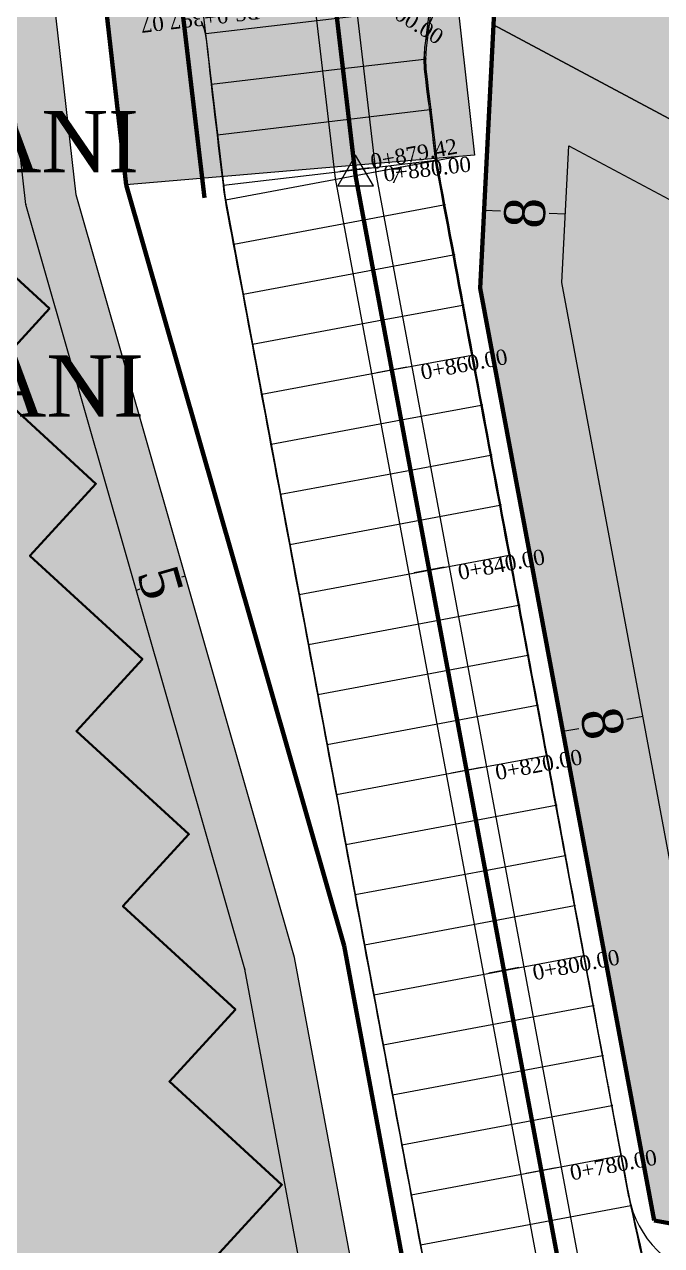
# Model space of a CAD drawing. Header units: metres. Extents: x 478603 to 489313, y 4282657 to 4289463.
# Drawn here: x 480412.3 to 480474.9, y 4287477.4 to 4287597.3 of the extents above; entities that cross this region are included whole.
import ezdxf

# ---------------------------------------------------------------- set-up
doc = ezdxf.new("R2010")
doc.units = ezdxf.units.M
for name, color, linetype, lineweight in [('@PARSEL', 18, 'Continuous', 0), ('ADAKENARI', 18, 'Continuous', 0), ('DEGER', 18, 'Continuous', 20), ('EKSENLER', 3, 'Continuous', 0), ('K_EKS', 5, 'Continuous', 0), ('K_HDA', 30, 'Continuous', 0), ('K_KDA', 150, 'Continuous', 20), ('K_KDO', 150, 'Continuous', 20), ('K_KYA', 1, 'Continuous', 20), ('K_YKA', 33, 'Continuous', 0), ('K_YKO', 33, 'Continuous', 0), ('KALDIRIM', 11, 'Continuous', 0), ('PARSEL_ALAN', 254, 'Continuous', 0), ('PARSEL_ALN', 207, 'Continuous', 0), ('PARSEL_SERA_ALAN', 9, 'Continuous', 40), ('PL_ALİNMAN', 1, 'Continuous', 0), ('PL_ENKESIT', 1, 'Continuous', 0), ('PL_KM', 4, 'Continuous', 0), ('PL_KMYAZI', 30, 'Continuous', 0), ('PL_SEMBOL', 7, 'Continuous', 0), ('PL_SOME', 7, 'Continuous', 0), ('PL_TOTFKM', 7, 'Continuous', 0), ('REVIZE_ONERI_KAM_SNR', 9, 'Continuous', 0), ('ROL_CEPHE', 1, 'Continuous', 0), ('SANAYI_SIYAH', 18, 'Continuous', 0), ('SEV_KYA_HDA', 3, 'Continuous', 0), ('SEV_YKA_KDA', 3, 'Continuous', 0), ('SEV_YKO_KDO', 3, 'Continuous', 0), ('SNR_YAPIYAK', 18, 'Continuous', 0)]:
    doc.layers.add(name, color=color, linetype=linetype, lineweight=lineweight)
doc.styles.get("Standard").update_dxf_attribs({"font": 'times.ttf'})

# ---------------------------------------------------------------- blocks, each defined once
blk = doc.blocks.new('3')
at = {"layer": 'PL_SEMBOL'}
for p, q in [((0, 2), (-1.75, -1)), ((1.75, -1), (0, 2)), ((0.125, 0.125), (-0.125, -0.125)), ((-0.125, 0.125), (0.125, -0.125)), ((-1.75, -1), (1.75, -1))]:
    blk.add_line(p, q, dxfattribs=at)

msp = doc.modelspace()

# ---------------------------------------------------------------- hatches: boundary and pattern name
at = {"layer": 'PARSEL_ALAN'}
msp.add_hatch(color=256, dxfattribs=at).paths.add_polyline_path([(480302.06, 4287548.74), (480469.28, 4287395.43), (480458.18, 4287417.68), (480451.65, 4287437.11), (480438.86, 4287505.66), (480417.39, 4287580.58), (480412.67, 4287622.24), (480406.94, 4287647.05), (480402.32, 4287667.05), (480373.88, 4287669.33)])
at = {"layer": 'PARSEL_ALN'}
for points in [[(480495.44, 4287665.69), (480458.81, 4287604.99), (480458.42, 4287597.25), (480534.7, 4287556.56), (480574.97, 4287623.28)], [(480458.42, 4287597.25), (480534.7, 4287556.56), (480486.99, 4287477.51), (480474.2, 4287479.83), (480457.1, 4287571.41)]]:
    msp.add_hatch(color=256, dxfattribs=at).paths.add_polyline_path(points)
at = {"layer": 'PARSEL_SERA_ALAN'}
msp.add_hatch(color=256, dxfattribs=at).paths.add_polyline_path([(480321.45, 4287563.79), (480327.94, 4287570.87), (480324.25, 4287574.25), (480337.23, 4287588.4), (480333.54, 4287591.78), (480353.01, 4287613.01), (480349.32, 4287616.39), (480362.3, 4287630.54), (480358.61, 4287633.92), (480378.07, 4287655.15), (480384.56, 4287662.22), (480385.53, 4287661.34), (480399.3, 4287648.71), (480392.82, 4287641.63), (480403.87, 4287631.49), (480397.39, 4287624.42), (480404.76, 4287617.66), (480408.44, 4287614.28), (480401.95, 4287607.2), (480409.32, 4287600.45), (480402.84, 4287593.37), (480410.21, 4287586.61), (480403.72, 4287579.54), (480414.78, 4287569.4), (480408.29, 4287562.32), (480419.35, 4287552.19), (480412.86, 4287545.11), (480423.91, 4287534.97), (480417.43, 4287527.9), (480428.48, 4287517.76), (480422, 4287510.68), (480433.05, 4287500.55), (480426.56, 4287493.47), (480437.62, 4287483.33), (480431.13, 4287476.26), (480438.5, 4287469.5), (480432.02, 4287462.42), (480443.07, 4287452.29), (480436.58, 4287445.21), (480443.96, 4287438.45), (480437.47, 4287431.38), (480308.48, 4287549.64)])
at = {"layer": 'REVIZE_ONERI_KAM_SNR'}
msp.add_hatch(color=256, dxfattribs=at).paths.add_polyline_path([(480391.37, 4287736.67), (479958.38, 4287021.55), (479846.66, 4286823.22), (479817.89, 4286807.32), (479678.54, 4286593.14), (479667.02, 4286563.36), (479171.87, 4285664.49), (479060.05, 4285423.5), (478955.18, 4285211.94), (478971.57, 4285181.44), (478973.58, 4285138.06), (478896.83, 4284994.41), (478884.26, 4284953.22), (478871.38, 4284822.15), (478829.64, 4284818.29), (478829.64, 4284859.4), (478806.79, 4284865.48), (478716.87, 4284674.35), (478705.55, 4284645.23), (478602.86, 4284697.15), (478665.09, 4284834.56), (478661.84, 4284859.59), (478721.27, 4284982.03), (478734.09, 4284989.86), (478857.78, 4285241.35), (478838.86, 4285277.85), (478831.67, 4285382.6), (478866.61, 4285387.39), (478882.65, 4285289.09), (479341.44, 4286225.89), (479492.42, 4286515.34), (479668.69, 4286852.71), (479834.72, 4287134.36), (480316.15, 4287820.51), (480353.75, 4287856.55), (480321.39, 4287969.42), (480358.64, 4287985.06), (480384.47, 4287906.35), (480463.86, 4288018.44), (480598.66, 4288207.44), (480775.09, 4288481.28), (480856.22, 4288581.77), (481195.87, 4289025.92), (481277.92, 4288967.09), (481191.32, 4288856.62), (480684.78, 4288177.97), (480420.91, 4287781.11), (480447.15, 4287667.53), (480456.56, 4287584.46), (480422.31, 4287581.55), (480417.61, 4287623.09), (480404.49, 4287679.88)])

# ---------------------------------------------------------------- linework, layer by layer
at = {"layer": '@PARSEL', "color": 18}
msp.add_line((480458.42, 4287597.25), (480534.7, 4287556.56), dxfattribs=at)
at = {"layer": 'ADAKENARI', "lineweight": 158}
for p, q in [((480444.86, 4287582.46), (480430.83, 4287701.36)), ((480416.06, 4287698.5), (480430.02, 4287580.27)), ((480472.7, 4287433.36), (480444.86, 4287582.46))]:
    msp.add_line(p, q, dxfattribs=at)
at = {"layer": 'ADAKENARI', "lineweight": 100}
for p, q in [((480430.83, 4287701.36), (480444.86, 4287582.46)), ((480458.42, 4287597.25), (480458.81, 4287604.99)), ((480457.1, 4287571.41), (480458.42, 4287597.25)), ((480444.86, 4287582.46), (480472.7, 4287433.36)), ((480474.2, 4287479.83), (480457.1, 4287571.41)), ((480486.99, 4287477.51), (480474.2, 4287479.83))]:
    msp.add_line(p, q, dxfattribs=at)
at = {"layer": 'ADAKENARI', "lineweight": 200}
for p, q in [((480417.61, 4287623.09), (480422.31, 4287581.55)), ((480422.31, 4287581.55), (480443.73, 4287506.81)), ((480443.73, 4287506.81), (480456.5, 4287438.38))]:
    msp.add_line(p, q, dxfattribs=at)
at = {"layer": 'EKSENLER'}
for p, q in [((480444.86, 4287582.46, 955.68), (480442.73, 4287600.51, 955.28)), ((480472.7, 4287433.36, 963.3), (480444.86, 4287582.46, 955.68))]:
    msp.add_line(p, q, dxfattribs=at)
msp.add_polyline3d([(480458.42, 4287597.25, 0), (480534.7, 4287556.56, 0), (480486.99, 4287477.51, 0), (480474.2, 4287479.83, 0), (480457.1, 4287571.41, 0), (480458.42, 4287597.25, 0)], close=True, dxfattribs=at)
at = {"layer": 'K_EKS'}
for p in [(480443.62, 4287592.96, 962.06), (480444.21, 4287588, 962.06), (480444.8, 4287583.03, 962.07), (480444.86, 4287582.46, 962.07), (480445.68, 4287578.11, 962.08), (480446.59, 4287573.19, 962.09), (480447.51, 4287568.28, 962.09), (480448.43, 4287563.36, 962.1), (480449.35, 4287558.45, 962.11), (480450.26, 4287553.53, 962.12), (480451.18, 4287548.62, 962.12), (480452.1, 4287543.7, 962.13), (480453.02, 4287538.79, 962.14), (480453.93, 4287533.87, 962.15), (480454.85, 4287528.96, 962.15), (480455.77, 4287524.04, 962.16), (480456.69, 4287519.13, 962.17), (480457.6, 4287514.21, 962.18), (480458.52, 4287509.3, 962.18), (480459.44, 4287504.38, 962.19), (480460.36, 4287499.47, 962.2), (480461.28, 4287494.55, 962.2), (480462.19, 4287489.64, 962.21), (480463.11, 4287484.72, 962.22), (480464.03, 4287479.81, 962.23)]:
    msp.add_point(p, dxfattribs=at)
at = {"layer": 'K_HDA'}
msp.add_polyline3d([(480473.01, 4287476.4, 962.02), (480472.79, 4287477.38, 962.02), (480472.57, 4287478.35, 962.02), (480472.36, 4287479.33, 962.02), (480472.14, 4287480.31, 962.02), (480471.93, 4287481.28, 962.02), (480471.73, 4287482.26, 962.01), (480471.54, 4287483.25, 962.01), (480471.36, 4287484.23, 962.01), (480471.17, 4287485.21, 962.01), (480470.98, 4287486.19, 962.01), (480470.8, 4287487.18, 962.01), (480470.62, 4287488.16, 962.01), (480470.43, 4287489.14, 962.01), (480470.25, 4287490.13, 962), (480470.07, 4287491.11, 962), (480470.07, 4287491.11, 962)], dxfattribs=at)
for p in [(480470.07, 4287491.11, 962), (480470.98, 4287486.19, 962.01), (480471.93, 4287481.28, 962.02)]:
    msp.add_point(p, dxfattribs=at)
at = {"layer": 'K_KDA'}
msp.add_polyline3d([(480469.71, 4287492.95, 962.05), (480469.61, 4287493.52, 961.99), (480469.5, 4287494.1, 961.92), (480469.4, 4287494.68, 961.86), (480469.28, 4287495.31, 961.79), (480469.15, 4287496.02, 961.71), (480468.99, 4287496.91, 961.68), (480468.81, 4287497.89, 961.64), (480468.62, 4287498.91, 961.6), (480468.43, 4287499.93, 961.56), (480468.24, 4287500.94, 961.52), (480468.06, 4287501.94, 961.48), (480467.88, 4287502.92, 961.44), (480467.7, 4287503.9, 961.4), (480467.52, 4287504.88, 961.35), (480467.33, 4287505.86, 961.31), (480467.15, 4287506.84, 961.29), (480466.97, 4287507.82, 961.27), (480466.79, 4287508.81, 961.25), (480466.6, 4287509.79, 961.23), (480466.42, 4287510.77, 961.21), (480466.24, 4287511.76, 961.18), (480466.06, 4287512.74, 961.15), (480465.87, 4287513.72, 961.13), (480465.69, 4287514.71, 961.1), (480465.51, 4287515.69, 961.07), (480465.33, 4287516.67, 961.03), (480465.14, 4287517.66, 960.99), (480464.96, 4287518.64, 960.95), (480464.78, 4287519.62, 960.91), (480464.6, 4287520.61, 960.87), (480464.42, 4287521.59, 960.8), (480464.24, 4287522.57, 960.74), (480464.06, 4287523.56, 960.68), (480463.88, 4287524.54, 960.62), (480463.7, 4287525.52, 960.55), (480463.51, 4287526.51, 960.53), (480463.33, 4287527.49, 960.51), (480463.15, 4287528.47, 960.49), (480462.97, 4287529.46, 960.46), (480462.78, 4287530.44, 960.44), (480462.6, 4287531.42, 960.42), (480462.42, 4287532.41, 960.41), (480462.23, 4287533.39, 960.39), (480462.05, 4287534.37, 960.37), (480461.87, 4287535.36, 960.35), (480461.69, 4287536.34, 960.31), (480461.5, 4287537.32, 960.27), (480461.32, 4287538.31, 960.23), (480461.14, 4287539.29, 960.19), (480460.96, 4287540.27, 960.15), (480460.78, 4287541.26, 960.14), (480460.59, 4287542.24, 960.12), (480460.41, 4287543.22, 960.1), (480460.23, 4287544.2, 960.08), (480460.04, 4287545.19, 960.06), (480459.86, 4287546.17, 960.05), (480459.68, 4287547.15, 960.03), (480459.5, 4287548.14, 960.01), (480459.31, 4287549.12, 959.99), (480459.13, 4287550.1, 959.97), (480458.95, 4287551.09, 959.93), (480458.77, 4287552.07, 959.89), (480458.59, 4287553.05, 959.84), (480458.4, 4287554.04, 959.8), (480458.22, 4287555.02, 959.75), (480458.04, 4287556, 959.75), (480457.86, 4287556.99, 959.74), (480457.67, 4287557.97, 959.73), (480457.49, 4287558.95, 959.73), (480457.3, 4287559.94, 959.72), (480457.12, 4287560.92, 959.7), (480456.94, 4287561.9, 959.69), (480456.75, 4287562.88, 959.67), (480456.57, 4287563.87, 959.65), (480456.39, 4287564.85, 959.64), (480456.21, 4287565.83, 959.59), (480456.03, 4287566.82, 959.55), (480455.84, 4287567.8, 959.5), (480455.66, 4287568.78, 959.46), (480455.48, 4287569.77, 959.41), (480455.3, 4287570.75, 959.38), (480455.12, 4287571.73, 959.36), (480454.93, 4287572.72, 959.33), (480454.75, 4287573.7, 959.3), (480454.57, 4287574.68, 959.27), (480454.39, 4287575.67, 959.26), (480454.2, 4287576.65, 959.25), (480454.02, 4287577.63, 959.24), (480453.84, 4287578.62, 959.23), (480453.65, 4287579.6, 959.22), (480453.47, 4287580.58, 959.16), (480453.29, 4287581.56, 959.1), (480453.12, 4287582.5, 959.04), (480452.96, 4287583.35, 958.99), (480452.85, 4287583.95, 958.96), (480452.82, 4287584.09, 958.96), (480452.84, 4287584, 958.96), (480452.86, 4287583.86, 958.96), (480452.88, 4287583.79, 958.96), (480452.87, 4287583.98, 958.96), (480452.79, 4287584.69, 958.93), (480452.68, 4287585.68, 958.88), (480452.56, 4287586.76, 958.84), (480452.43, 4287587.87, 958.79), (480452.3, 4287588.95, 958.75), (480452.17, 4287589.98, 958.73), (480452.04, 4287590.97, 958.71), (480451.92, 4287591.94, 958.69), (480451.81, 4287592.92, 958.67), (480451.77, 4287593.92, 958.65), (480451.83, 4287594.96, 958.63), (480451.95, 4287596.01, 958.62), (480452.08, 4287597.06, 958.6), (480452.21, 4287598.08, 958.59)], dxfattribs=at)
for p in [(480451.77, 4287593.92, 958.65), (480452.3, 4287588.95, 958.75), (480452.85, 4287583.95, 958.96), (480452.87, 4287583.98, 958.96), (480453.65, 4287579.6, 959.22), (480454.57, 4287574.68, 959.27), (480455.48, 4287569.77, 959.41), (480456.39, 4287564.85, 959.64), (480457.3, 4287559.94, 959.72), (480458.22, 4287555.02, 959.75), (480459.13, 4287550.1, 959.97), (480460.04, 4287545.19, 960.06), (480460.96, 4287540.27, 960.15), (480461.87, 4287535.36, 960.35), (480462.78, 4287530.44, 960.44), (480463.7, 4287525.52, 960.55), (480464.6, 4287520.61, 960.87), (480465.51, 4287515.69, 961.07), (480466.42, 4287510.77, 961.21), (480467.33, 4287505.86, 961.31), (480468.24, 4287500.94, 961.52), (480469.15, 4287496.02, 961.71)]:
    msp.add_point(p, dxfattribs=at)
at = {"layer": 'K_KDO'}
msp.add_polyline3d([(480451.43, 4287476.44, 961.71), (480451.25, 4287477.42, 961.68), (480451.06, 4287478.41, 961.64), (480450.88, 4287479.39, 961.59), (480450.7, 4287480.37, 961.54), (480450.51, 4287481.35, 961.49), (480450.33, 4287482.34, 961.44), (480450.15, 4287483.32, 961.4), (480449.96, 4287484.3, 961.37), (480449.78, 4287485.29, 961.33), (480449.59, 4287486.27, 961.29), (480449.41, 4287487.25, 961.25), (480449.23, 4287488.23, 961.22), (480449.04, 4287489.22, 961.2), (480448.86, 4287490.2, 961.17), (480448.68, 4287491.18, 961.15), (480448.49, 4287492.17, 961.12), (480448.31, 4287493.15, 961.14), (480448.13, 4287494.13, 961.15), (480447.94, 4287495.12, 961.17), (480447.76, 4287496.1, 961.18), (480447.57, 4287497.08, 961.19), (480447.39, 4287498.06, 961.16), (480447.21, 4287499.05, 961.13), (480447.02, 4287500.03, 961.1), (480446.84, 4287501.01, 961.08), (480446.66, 4287502, 961.05), (480446.47, 4287502.98, 961.03), (480446.29, 4287503.96, 961.02), (480446.11, 4287504.95, 961.01), (480445.92, 4287505.93, 961), (480445.74, 4287506.91, 960.99), (480445.55, 4287507.89, 960.94), (480445.37, 4287508.88, 960.9), (480445.19, 4287509.86, 960.85), (480445, 4287510.84, 960.81), (480444.82, 4287511.83, 960.76), (480444.64, 4287512.81, 960.71), (480444.45, 4287513.79, 960.66), (480444.27, 4287514.78, 960.61), (480444.08, 4287515.76, 960.56), (480443.9, 4287516.74, 960.51), (480443.72, 4287517.72, 960.49), (480443.53, 4287518.71, 960.46), (480443.35, 4287519.69, 960.44), (480443.17, 4287520.67, 960.42), (480442.98, 4287521.66, 960.4), (480442.8, 4287522.64, 960.37), (480442.62, 4287523.62, 960.33), (480442.43, 4287524.61, 960.29), (480442.25, 4287525.59, 960.26), (480442.06, 4287526.57, 960.22), (480441.88, 4287527.55, 960.18), (480441.7, 4287528.54, 960.14), (480441.51, 4287529.52, 960.1), (480441.33, 4287530.5, 960.06), (480441.15, 4287531.49, 960.02), (480440.96, 4287532.47, 959.96), (480440.78, 4287533.45, 959.89), (480440.59, 4287534.44, 959.82), (480440.41, 4287535.42, 959.76), (480440.23, 4287536.4, 959.69), (480440.04, 4287537.38, 959.63), (480439.86, 4287538.37, 959.57), (480439.68, 4287539.35, 959.51), (480439.49, 4287540.33, 959.45), (480439.31, 4287541.32, 959.4), (480439.12, 4287542.3, 959.32), (480438.94, 4287543.28, 959.25), (480438.76, 4287544.26, 959.17), (480438.57, 4287545.25, 959.1), (480438.39, 4287546.23, 959.02), (480438.2, 4287547.21, 958.99), (480438.02, 4287548.2, 958.96), (480437.84, 4287549.18, 958.93), (480437.65, 4287550.16, 958.89), (480437.47, 4287551.15, 958.86), (480437.29, 4287552.13, 958.82), (480437.1, 4287553.11, 958.78), (480436.92, 4287554.09, 958.74), (480436.73, 4287555.08, 958.7), (480436.55, 4287556.06, 958.66), (480436.37, 4287557.04, 958.66), (480436.18, 4287558.03, 958.66), (480436, 4287559.01, 958.66), (480435.82, 4287559.99, 958.66), (480435.63, 4287560.98, 958.66), (480435.45, 4287561.96, 958.64), (480435.27, 4287562.94, 958.62), (480435.08, 4287563.92, 958.59), (480434.9, 4287564.91, 958.57), (480434.72, 4287565.89, 958.55), (480434.53, 4287566.87, 958.49), (480434.35, 4287567.86, 958.43), (480434.16, 4287568.84, 958.37), (480433.98, 4287569.82, 958.31), (480433.8, 4287570.81, 958.26), (480433.61, 4287571.79, 958.25), (480433.43, 4287572.78, 958.23), (480433.24, 4287573.76, 958.22), (480433.06, 4287574.75, 958.21), (480432.88, 4287575.72, 958.2), (480432.7, 4287576.68, 958.15), (480432.52, 4287577.62, 958.1), (480432.35, 4287578.53, 958.06), (480432.19, 4287579.38, 958.01), (480432.07, 4287580.07, 957.98), (480432, 4287580.44, 957.97), (480431.97, 4287580.66, 957.96), (480431.94, 4287580.84, 957.96), (480431.92, 4287581.08, 957.95), (480431.87, 4287581.5, 957.94), (480431.77, 4287582.29, 957.93), (480431.66, 4287583.28, 957.91), (480431.53, 4287584.34, 957.89), (480431.4, 4287585.41, 957.87), (480431.28, 4287586.47, 957.85), (480431.16, 4287587.48, 957.82), (480431.04, 4287588.47, 957.79), (480430.92, 4287589.45, 957.76), (480430.81, 4287590.43, 957.74), (480430.69, 4287591.44, 957.7), (480430.58, 4287592.48, 957.67), (480430.46, 4287593.55, 957.64), (480430.35, 4287594.6, 957.61), (480430.23, 4287595.58, 957.58), (480430.11, 4287596.4, 957.56), (480429.97, 4287596.9, 957.53), (480429.82, 4287597.24, 957.51), (480429.71, 4287597.58, 957.5)], dxfattribs=at)
for p in [(480430.11, 4287596.4, 957.56), (480430.69, 4287591.44, 957.7), (480431.28, 4287586.47, 957.85), (480431.87, 4287581.5, 957.94), (480432.07, 4287580.07, 957.98), (480432.88, 4287575.72, 958.2), (480433.8, 4287570.81, 958.26), (480434.72, 4287565.89, 958.55), (480435.63, 4287560.98, 958.66), (480436.55, 4287556.06, 958.66), (480437.47, 4287551.15, 958.86), (480438.39, 4287546.23, 959.02), (480439.31, 4287541.32, 959.4), (480440.23, 4287536.4, 959.69), (480441.15, 4287531.49, 960.02), (480442.06, 4287526.57, 960.22), (480442.98, 4287521.66, 960.4), (480443.9, 4287516.74, 960.51), (480444.82, 4287511.83, 960.76), (480445.74, 4287506.91, 960.99), (480446.66, 4287502, 961.05), (480447.57, 4287497.08, 961.19), (480448.49, 4287492.17, 961.12), (480449.41, 4287487.25, 961.25), (480450.33, 4287482.34, 961.44), (480451.25, 4287477.42, 961.68)]:
    msp.add_point(p, dxfattribs=at)
at = {"layer": 'K_KYA'}
msp.add_polyline3d([(480473.07, 4287476.41, 962.64), (480472.85, 4287477.39, 962.58), (480472.62, 4287478.36, 962.52), (480472.4, 4287479.34, 962.46), (480472.18, 4287480.31, 962.4), (480471.96, 4287481.29, 962.34), (480471.76, 4287482.26, 962.31), (480471.57, 4287483.24, 962.28), (480471.38, 4287484.21, 962.25), (480471.19, 4287485.2, 962.22), (480471, 4287486.2, 962.19), (480470.8, 4287487.23, 962.15), (480470.6, 4287488.28, 962.11), (480470.41, 4287489.31, 962.07), (480470.22, 4287490.29, 962.03), (480470.07, 4287491.11, 962), (480469.96, 4287491.64, 962.02), (480469.89, 4287492.02, 962.03), (480469.83, 4287492.35, 962.03), (480469.77, 4287492.65, 962.04), (480469.71, 4287492.95, 962.05)], dxfattribs=at)
for p in [(480470.07, 4287491.11, 962), (480471, 4287486.2, 962.19), (480471.96, 4287481.29, 962.34)]:
    msp.add_point(p, dxfattribs=at)
at = {"layer": 'K_YKA'}
msp.add_polyline3d([(480473, 4287476.4, 962.07), (480472.78, 4287477.37, 962.07), (480472.56, 4287478.35, 962.07), (480472.35, 4287479.33, 962.07), (480472.13, 4287480.31, 962.07), (480471.92, 4287481.28, 962.07), (480471.73, 4287482.26, 962.06), (480471.54, 4287483.23, 962.06), (480471.35, 4287484.21, 962.06), (480471.16, 4287485.19, 962.06), (480470.97, 4287486.19, 962.06), (480470.78, 4287487.22, 962.06), (480470.59, 4287488.26, 962.06), (480470.39, 4287489.29, 962.05), (480470.21, 4287490.27, 962.05), (480470.06, 4287491.11, 962.05), (480469.95, 4287491.67, 962.05), (480469.87, 4287492.09, 962.05), (480469.81, 4287492.44, 962.05), (480469.75, 4287492.74, 962.05), (480469.71, 4287492.95, 962.05), (480469.71, 4287492.97, 962.05), (480469.72, 4287492.91, 962.05), (480469.73, 4287492.84, 962.05), (480469.74, 4287492.82, 962.05), (480469.71, 4287492.95, 962.05), (480469.63, 4287493.36, 962.05), (480469.53, 4287493.93, 962.05), (480469.41, 4287494.57, 962.05), (480469.28, 4287495.25, 962.05), (480469.14, 4287496.02, 962.04), (480468.97, 4287496.93, 962.04), (480468.78, 4287497.91, 962.04), (480468.6, 4287498.92, 962.04), (480468.41, 4287499.93, 962.04), (480468.22, 4287500.94, 962.04), (480468.03, 4287501.93, 962.04), (480467.85, 4287502.91, 962.03), (480467.67, 4287503.89, 962.03), (480467.48, 4287504.87, 962.03), (480467.3, 4287505.85, 962.03), (480467.12, 4287506.83, 962.03), (480466.93, 4287507.82, 962.03), (480466.75, 4287508.8, 962.03), (480466.56, 4287509.78, 962.02), (480466.38, 4287510.77, 962.02), (480466.2, 4287511.75, 962.02), (480466.01, 4287512.73, 962.02), (480465.83, 4287513.71, 962.02), (480465.65, 4287514.7, 962.02), (480465.46, 4287515.68, 962.02), (480465.28, 4287516.66, 962.01), (480465.09, 4287517.65, 962.01), (480464.91, 4287518.63, 962.01), (480464.73, 4287519.61, 962.01), (480464.54, 4287520.6, 962.01), (480464.36, 4287521.58, 962.01), (480464.18, 4287522.56, 962.01), (480463.99, 4287523.54, 962), (480463.81, 4287524.53, 962), (480463.63, 4287525.51, 962), (480463.44, 4287526.49, 962), (480463.26, 4287527.48, 962), (480463.07, 4287528.46, 962), (480462.89, 4287529.44, 961.99), (480462.71, 4287530.43, 961.99), (480462.52, 4287531.41, 961.99), (480462.34, 4287532.39, 961.99), (480462.16, 4287533.37, 961.99), (480461.97, 4287534.36, 961.99), (480461.79, 4287535.34, 961.99), (480461.6, 4287536.32, 961.98), (480461.42, 4287537.31, 961.98), (480461.24, 4287538.29, 961.98), (480461.05, 4287539.27, 961.98), (480460.87, 4287540.26, 961.98), (480460.69, 4287541.24, 961.98), (480460.5, 4287542.22, 961.98), (480460.32, 4287543.2, 961.97), (480460.13, 4287544.19, 961.97), (480459.95, 4287545.17, 961.97), (480459.77, 4287546.15, 961.97), (480459.58, 4287547.14, 961.97), (480459.4, 4287548.12, 961.97), (480459.22, 4287549.1, 961.97), (480459.03, 4287550.09, 961.96), (480458.85, 4287551.07, 961.96), (480458.66, 4287552.05, 961.96), (480458.48, 4287553.03, 961.96), (480458.3, 4287554.02, 961.96), (480458.11, 4287555, 961.96), (480457.93, 4287555.98, 961.95), (480457.75, 4287556.97, 961.95), (480457.56, 4287557.95, 961.95), (480457.38, 4287558.93, 961.95), (480457.19, 4287559.91, 961.95), (480457.01, 4287560.9, 961.95), (480456.83, 4287561.88, 961.95), (480456.64, 4287562.86, 961.94), (480456.46, 4287563.85, 961.94), (480456.28, 4287564.83, 961.94), (480456.09, 4287565.81, 961.94), (480455.91, 4287566.8, 961.94), (480455.73, 4287567.78, 961.94), (480455.54, 4287568.76, 961.94), (480455.36, 4287569.74, 961.93), (480455.17, 4287570.73, 961.93), (480454.99, 4287571.71, 961.93), (480454.81, 4287572.69, 961.93), (480454.62, 4287573.68, 961.93), (480454.44, 4287574.66, 961.93), (480454.26, 4287575.64, 961.93), (480454.07, 4287576.63, 961.92), (480453.89, 4287577.61, 961.92), (480453.7, 4287578.59, 961.92), (480453.52, 4287579.57, 961.92), (480453.34, 4287580.56, 961.92), (480453.16, 4287581.53, 961.92), (480452.98, 4287582.47, 961.92), (480452.82, 4287583.32, 961.91), (480452.71, 4287583.92, 961.91), (480452.68, 4287584.07, 961.91), (480452.69, 4287583.98, 961.91), (480452.72, 4287583.84, 961.91), (480452.74, 4287583.77, 961.91), (480452.72, 4287583.97, 961.91), (480452.64, 4287584.67, 961.91), (480452.53, 4287585.66, 961.91), (480452.41, 4287586.74, 961.91), (480452.28, 4287587.85, 961.91), (480452.15, 4287588.93, 961.9), (480452.01, 4287589.96, 961.9), (480451.88, 4287590.95, 961.9), (480451.76, 4287591.92, 961.9), (480451.65, 4287592.9, 961.9), (480451.61, 4287593.9, 961.9), (480451.67, 4287594.94, 961.89), (480451.79, 4287595.99, 961.88), (480451.92, 4287597.04, 961.88), (480452.05, 4287598.06, 961.87)], dxfattribs=at)
for p in [(480451.61, 4287593.9, 961.9), (480452.15, 4287588.93, 961.9), (480452.71, 4287583.92, 961.91), (480452.72, 4287583.97, 961.91), (480453.52, 4287579.57, 961.92), (480454.44, 4287574.66, 961.93), (480455.36, 4287569.74, 961.93), (480456.28, 4287564.83, 961.94), (480457.19, 4287559.91, 961.95), (480458.11, 4287555, 961.96), (480459.03, 4287550.09, 961.96), (480459.95, 4287545.17, 961.97), (480460.87, 4287540.26, 961.98), (480461.79, 4287535.34, 961.99), (480462.71, 4287530.43, 961.99), (480463.63, 4287525.51, 962), (480464.54, 4287520.6, 962.01), (480465.46, 4287515.68, 962.02), (480466.38, 4287510.77, 962.02), (480467.3, 4287505.85, 962.03), (480468.22, 4287500.94, 962.04), (480469.14, 4287496.02, 962.04), (480470.06, 4287491.11, 962.05), (480470.97, 4287486.19, 962.06), (480471.92, 4287481.28, 962.07)]:
    msp.add_point(p, dxfattribs=at)
at = {"layer": 'K_YKO'}
msp.add_polyline3d([(480451.43, 4287476.44, 961.97), (480451.25, 4287477.42, 961.97), (480451.07, 4287478.41, 961.97), (480450.88, 4287479.39, 961.96), (480450.7, 4287480.37, 961.96), (480450.51, 4287481.35, 961.96), (480450.33, 4287482.34, 961.96), (480450.15, 4287483.32, 961.96), (480449.96, 4287484.3, 961.96), (480449.78, 4287485.29, 961.96), (480449.6, 4287486.27, 961.95), (480449.41, 4287487.25, 961.95), (480449.23, 4287488.24, 961.95), (480449.05, 4287489.22, 961.95), (480448.86, 4287490.2, 961.95), (480448.68, 4287491.18, 961.95), (480448.5, 4287492.17, 961.94), (480448.31, 4287493.15, 961.94), (480448.13, 4287494.13, 961.94), (480447.95, 4287495.12, 961.94), (480447.76, 4287496.1, 961.94), (480447.58, 4287497.08, 961.94), (480447.39, 4287498.07, 961.94), (480447.21, 4287499.05, 961.93), (480447.03, 4287500.03, 961.93), (480446.84, 4287501.01, 961.93), (480446.66, 4287502, 961.93), (480446.48, 4287502.98, 961.93), (480446.29, 4287503.96, 961.93), (480446.11, 4287504.95, 961.93), (480445.93, 4287505.93, 961.92), (480445.74, 4287506.91, 961.92), (480445.56, 4287507.9, 961.92), (480445.38, 4287508.88, 961.92), (480445.19, 4287509.86, 961.92), (480445.01, 4287510.84, 961.92), (480444.83, 4287511.83, 961.92), (480444.64, 4287512.81, 961.91), (480444.46, 4287513.79, 961.91), (480444.27, 4287514.78, 961.91), (480444.09, 4287515.76, 961.91), (480443.91, 4287516.74, 961.91), (480443.72, 4287517.73, 961.91), (480443.54, 4287518.71, 961.9), (480443.36, 4287519.69, 961.9), (480443.17, 4287520.68, 961.9), (480442.99, 4287521.66, 961.9), (480442.81, 4287522.64, 961.9), (480442.62, 4287523.62, 961.9), (480442.44, 4287524.61, 961.9), (480442.26, 4287525.59, 961.89), (480442.07, 4287526.57, 961.89), (480441.89, 4287527.56, 961.89), (480441.71, 4287528.54, 961.89), (480441.52, 4287529.52, 961.89), (480441.34, 4287530.51, 961.89), (480441.15, 4287531.49, 961.89), (480440.97, 4287532.47, 961.88), (480440.79, 4287533.45, 961.88), (480440.6, 4287534.44, 961.88), (480440.42, 4287535.42, 961.88), (480440.24, 4287536.4, 961.88), (480440.05, 4287537.39, 961.88), (480439.87, 4287538.37, 961.88), (480439.69, 4287539.35, 961.87), (480439.5, 4287540.34, 961.87), (480439.32, 4287541.32, 961.87), (480439.14, 4287542.3, 961.87), (480438.95, 4287543.28, 961.87), (480438.77, 4287544.27, 961.87), (480438.59, 4287545.25, 961.86), (480438.4, 4287546.23, 961.86), (480438.22, 4287547.22, 961.86), (480438.03, 4287548.2, 961.86), (480437.85, 4287549.18, 961.86), (480437.67, 4287550.17, 961.86), (480437.48, 4287551.15, 961.86), (480437.3, 4287552.13, 961.85), (480437.12, 4287553.11, 961.85), (480436.93, 4287554.1, 961.85), (480436.75, 4287555.08, 961.85), (480436.57, 4287556.06, 961.85), (480436.38, 4287557.05, 961.85), (480436.2, 4287558.03, 961.85), (480436.02, 4287559.01, 961.84), (480435.83, 4287560, 961.84), (480435.65, 4287560.98, 961.84), (480435.47, 4287561.96, 961.84), (480435.28, 4287562.94, 961.84), (480435.1, 4287563.93, 961.84), (480434.91, 4287564.91, 961.84), (480434.73, 4287565.89, 961.83), (480434.55, 4287566.88, 961.83), (480434.36, 4287567.86, 961.83), (480434.18, 4287568.84, 961.83), (480434, 4287569.82, 961.83), (480433.81, 4287570.81, 961.83), (480433.63, 4287571.79, 961.83), (480433.45, 4287572.78, 961.82), (480433.26, 4287573.77, 961.82), (480433.08, 4287574.75, 961.82), (480432.9, 4287575.72, 961.82), (480432.72, 4287576.68, 961.82), (480432.54, 4287577.62, 961.82), (480432.37, 4287578.54, 961.81), (480432.21, 4287579.39, 961.81), (480432.08, 4287580.07, 961.81), (480432.02, 4287580.45, 961.81), (480431.99, 4287580.66, 961.81), (480431.96, 4287580.85, 961.81), (480431.94, 4287581.08, 961.81), (480431.89, 4287581.51, 961.81), (480431.79, 4287582.3, 961.81), (480431.68, 4287583.28, 961.81), (480431.55, 4287584.34, 961.81), (480431.42, 4287585.42, 961.81), (480431.3, 4287586.47, 961.8), (480431.18, 4287587.48, 961.8), (480431.06, 4287588.47, 961.8), (480430.94, 4287589.45, 961.8), (480430.83, 4287590.43, 961.8), (480430.71, 4287591.44, 961.8), (480430.6, 4287592.49, 961.8), (480430.49, 4287593.55, 961.79), (480430.37, 4287594.6, 961.79), (480430.25, 4287595.59, 961.79), (480430.13, 4287596.4, 961.79), (480429.99, 4287596.9, 961.79), (480429.85, 4287597.25, 961.79), (480429.73, 4287597.59, 961.79)], dxfattribs=at)
for p in [(480430.13, 4287596.4, 961.79), (480430.71, 4287591.44, 961.8), (480431.3, 4287586.47, 961.8), (480431.89, 4287581.51, 961.81), (480432.08, 4287580.07, 961.81), (480432.9, 4287575.72, 961.82), (480433.81, 4287570.81, 961.83), (480434.73, 4287565.89, 961.83), (480435.65, 4287560.98, 961.84), (480436.57, 4287556.06, 961.85), (480437.48, 4287551.15, 961.86), (480438.4, 4287546.23, 961.86), (480439.32, 4287541.32, 961.87), (480440.24, 4287536.4, 961.88), (480441.15, 4287531.49, 961.89), (480442.07, 4287526.57, 961.89), (480442.99, 4287521.66, 961.9), (480443.91, 4287516.74, 961.91), (480444.83, 4287511.83, 961.92), (480445.74, 4287506.91, 961.92), (480446.66, 4287502, 961.93), (480447.58, 4287497.08, 961.94), (480448.5, 4287492.17, 961.94), (480449.41, 4287487.25, 961.95), (480450.33, 4287482.34, 961.96), (480451.25, 4287477.42, 961.97)]:
    msp.add_point(p, dxfattribs=at)
at = {"layer": 'KALDIRIM'}
for p, q in [((480442.89, 4287582.16), (480428.86, 4287700.98)), ((480422.54, 4287660.68), (480432, 4287580.5)), ((480439.57, 4287644.35), (480446.85, 4287582.69)), ((480452.81, 4287583.39), (480451.68, 4287592.97)), ((480471.73, 4287482.16), (480452.73, 4287583.93)), ((480470.78, 4287432.72), (480442.89, 4287582.16)), ((480446.83, 4287582.82), (480474.61, 4287434.01)), ((480432, 4287580.5), (480459.11, 4287435.34))]:
    msp.add_line(p, q, dxfattribs=at)
for centre, start, end in [((480461.61, 4287594.15), 148.8868, 186.7316), ((480481.56, 4287483.99), 190.5754, 328.8868)]:
    msp.add_arc(centre, 10, start, end, dxfattribs=at)
at = {"layer": 'PARSEL_ALAN'}
for points in [[(480302.06, 4287548.74, 954.88), (480469.28, 4287395.43, 964.15), (480458.18, 4287417.68, 963.42), (480451.65, 4287437.11, 962.91), (480438.86, 4287505.66, 959.76), (480417.39, 4287580.58, 957.45), (480412.67, 4287622.24, 955.64), (480406.94, 4287647.05, 954.03), (480402.32, 4287667.05, 952.65), (480373.88, 4287669.33, 950.24), (480302.06, 4287548.74, 954.88)], [(480302.06, 4287548.74, 0), (480469.28, 4287395.43, 0), (480458.18, 4287417.68, 0), (480451.65, 4287437.11, 0), (480438.86, 4287505.66, 0), (480417.39, 4287580.58, 0), (480412.67, 4287622.24, 0), (480406.94, 4287647.05, 0), (480402.32, 4287667.05, 0), (480373.88, 4287669.33, 0), (480302.06, 4287548.74, 0)]]:
    msp.add_polyline3d(points, close=True, dxfattribs=at)
at = {"layer": 'PARSEL_ALN'}
for points in [[(480495.44, 4287665.69, 0), (480458.81, 4287604.99, 0), (480458.42, 4287597.25, 0), (480534.7, 4287556.56, 0), (480574.97, 4287623.28, 0), (480495.44, 4287665.69, 0)], [(480495.44, 4287665.69, 0), (480458.81, 4287604.99, 0), (480458.42, 4287597.25, 0), (480534.7, 4287556.56, 0), (480574.97, 4287623.28, 0), (480495.44, 4287665.69, 0)], [(480458.42, 4287597.25, 0), (480534.7, 4287556.56, 0), (480486.99, 4287477.51, 0), (480474.2, 4287479.83, 0), (480457.1, 4287571.41, 0), (480458.42, 4287597.25, 0)], [(480458.42, 4287597.25, 0), (480534.7, 4287556.56, 0), (480486.99, 4287477.51, 0), (480474.2, 4287479.83, 0), (480457.1, 4287571.41, 0), (480458.42, 4287597.25, 0)], [(480458.42, 4287597.25, 0), (480534.7, 4287556.56, 0), (480486.99, 4287477.51, 0), (480474.2, 4287479.83, 0), (480457.1, 4287571.41, 0), (480458.42, 4287597.25, 0)]]:
    msp.add_polyline3d(points, close=True, dxfattribs=at)
at = {"layer": 'PARSEL_SERA_ALAN'}
msp.add_polyline3d([(480403.72, 4287579.54, 0), (480414.78, 4287569.4, 0), (480408.29, 4287562.32, 0), (480419.35, 4287552.19, 0), (480412.86, 4287545.11, 0), (480423.91, 4287534.97, 0), (480417.43, 4287527.9, 0), (480428.48, 4287517.76, 0), (480422, 4287510.68, 0), (480433.05, 4287500.55, 0), (480426.56, 4287493.47, 0), (480437.62, 4287483.33, 0), (480431.13, 4287476.26, 0), (480438.5, 4287469.5, 0), (480432.02, 4287462.42, 0), (480443.07, 4287452.29, 0), (480436.58, 4287445.21, 0), (480443.96, 4287438.45, 0), (480437.47, 4287431.38, 0), (480308.48, 4287549.64, 0)], dxfattribs=at)
msp.add_polyline3d([(480403.72, 4287579.54, 0), (480414.78, 4287569.4, 0), (480408.29, 4287562.32, 0), (480419.35, 4287552.19, 0), (480412.86, 4287545.11, 0), (480423.91, 4287534.97, 0), (480417.43, 4287527.9, 0), (480428.48, 4287517.76, 0), (480422, 4287510.68, 0), (480433.05, 4287500.55, 0), (480426.56, 4287493.47, 0), (480437.62, 4287483.33, 0), (480431.13, 4287476.26, 0), (480438.5, 4287469.5, 0), (480432.02, 4287462.42, 0), (480443.07, 4287452.29, 0), (480436.58, 4287445.21, 0), (480443.96, 4287438.45, 0), (480437.47, 4287431.38, 0), (480308.48, 4287549.64, 0)], dxfattribs=at)
at = {"layer": 'PL_ALİNMAN'}
for p, q in [((480443.28, 4287595.86), (480443.22, 4287596.36)), ((480443.98, 4287589.91), (480443.4, 4287594.87)), ((480444.16, 4287588.42), (480444.1, 4287588.91)), ((480444.86, 4287582.46), (480444.28, 4287587.42)), ((480445.17, 4287580.82), (480444.86, 4287582.46)), ((480445.45, 4287579.34), (480445.35, 4287579.83)), ((480446.55, 4287573.44), (480445.63, 4287578.36)), ((480446.82, 4287571.97), (480446.73, 4287572.46)), ((480447.92, 4287566.07), (480447.01, 4287570.99)), ((480448.2, 4287564.6), (480448.11, 4287565.09)), ((480449.3, 4287558.7), (480448.38, 4287563.61)), ((480449.57, 4287557.22), (480449.48, 4287557.71)), ((480450.68, 4287551.32), (480449.76, 4287556.24)), ((480450.95, 4287549.85), (480450.86, 4287550.34)), ((480452.05, 4287543.95), (480451.13, 4287548.87)), ((480452.33, 4287542.48), (480452.24, 4287542.97)), ((480453.43, 4287536.58), (480452.51, 4287541.49)), ((480453.7, 4287535.11), (480453.61, 4287535.6)), ((480454.81, 4287529.21), (480453.89, 4287534.12)), ((480455.08, 4287527.73), (480454.99, 4287528.22)), ((480456.18, 4287521.83), (480455.26, 4287526.75)), ((480456.46, 4287520.36), (480456.37, 4287520.85)), ((480457.56, 4287514.46), (480456.64, 4287519.38)), ((480457.83, 4287512.99), (480457.74, 4287513.48)), ((480458.93, 4287507.09), (480458.02, 4287512)), ((480459.21, 4287505.61), (480459.12, 4287506.11)), ((480460.31, 4287499.72), (480459.39, 4287504.63)), ((480460.59, 4287498.24), (480460.49, 4287498.73)), ((480461.69, 4287492.34), (480460.77, 4287497.26)), ((480461.96, 4287490.87), (480461.87, 4287491.36)), ((480463.06, 4287484.97), (480462.15, 4287489.89)), ((480463.34, 4287483.5), (480463.25, 4287483.99)), ((480464.44, 4287477.6), (480463.52, 4287482.51))]:
    msp.add_line(p, q, dxfattribs=at)
at = {"layer": 'PL_ENKESIT'}
for points in [[(480430.11, 4287596.4, 957.56), (480430.13, 4287596.4, 961.79), (480443.04, 4287597.93, 962.05), (480452.13, 4287599, 961.87), (480452.29, 4287599.02, 958.58)], [(480430.69, 4287591.44, 957.7), (480430.71, 4287591.44, 961.8), (480443.62, 4287592.96, 962.06), (480451.61, 4287593.9, 961.9), (480451.77, 4287593.92, 958.65)], [(480431.28, 4287586.47, 957.85), (480431.3, 4287586.47, 961.8), (480444.21, 4287588, 962.06), (480452.15, 4287588.93, 961.9), (480452.3, 4287588.95, 958.75)], [(480431.87, 4287581.5, 957.94), (480431.89, 4287581.51, 961.81), (480444.8, 4287583.03, 962.07), (480452.72, 4287583.97, 961.91), (480452.87, 4287583.98, 958.96)], [(480432.07, 4287580.07, 957.98), (480432.08, 4287580.07, 961.81), (480444.86, 4287582.46, 962.07), (480452.71, 4287583.92, 961.91), (480452.85, 4287583.95, 958.96)], [(480432.88, 4287575.72, 958.2), (480432.9, 4287575.72, 961.82), (480445.68, 4287578.11, 962.08), (480453.52, 4287579.57, 961.92), (480453.65, 4287579.6, 959.22)], [(480433.8, 4287570.81, 958.26), (480433.81, 4287570.81, 961.83), (480446.59, 4287573.19, 962.09), (480454.44, 4287574.66, 961.93), (480454.57, 4287574.68, 959.27)], [(480434.72, 4287565.89, 958.55), (480434.73, 4287565.89, 961.83), (480447.51, 4287568.28, 962.09), (480455.36, 4287569.74, 961.93), (480455.48, 4287569.77, 959.41)], [(480435.63, 4287560.98, 958.66), (480435.65, 4287560.98, 961.84), (480448.43, 4287563.36, 962.1), (480456.28, 4287564.83, 961.94), (480456.39, 4287564.85, 959.64)], [(480436.55, 4287556.06, 958.66), (480436.57, 4287556.06, 961.85), (480449.35, 4287558.45, 962.11), (480457.19, 4287559.91, 961.95), (480457.3, 4287559.94, 959.72)], [(480437.47, 4287551.15, 958.86), (480437.48, 4287551.15, 961.86), (480450.26, 4287553.53, 962.12), (480458.11, 4287555, 961.96), (480458.22, 4287555.02, 959.75)], [(480438.39, 4287546.23, 959.02), (480438.4, 4287546.23, 961.86), (480451.18, 4287548.62, 962.12), (480459.03, 4287550.09, 961.96), (480459.13, 4287550.1, 959.97)], [(480439.31, 4287541.32, 959.4), (480439.32, 4287541.32, 961.87), (480452.1, 4287543.7, 962.13), (480459.95, 4287545.17, 961.97), (480460.04, 4287545.19, 960.06)], [(480440.23, 4287536.4, 959.69), (480440.24, 4287536.4, 961.88), (480453.02, 4287538.79, 962.14), (480460.87, 4287540.26, 961.98), (480460.96, 4287540.27, 960.15)], [(480441.15, 4287531.49, 960.02), (480441.15, 4287531.49, 961.89), (480453.93, 4287533.87, 962.15), (480461.79, 4287535.34, 961.99), (480461.87, 4287535.36, 960.35)], [(480442.06, 4287526.57, 960.22), (480442.07, 4287526.57, 961.89), (480454.85, 4287528.96, 962.15), (480462.71, 4287530.43, 961.99), (480462.78, 4287530.44, 960.44)], [(480442.98, 4287521.66, 960.4), (480442.99, 4287521.66, 961.9), (480455.77, 4287524.04, 962.16), (480463.63, 4287525.51, 962), (480463.7, 4287525.52, 960.55)], [(480443.9, 4287516.74, 960.51), (480443.91, 4287516.74, 961.91), (480456.69, 4287519.13, 962.17), (480464.54, 4287520.6, 962.01), (480464.6, 4287520.61, 960.87)], [(480444.82, 4287511.83, 960.76), (480444.83, 4287511.83, 961.92), (480457.6, 4287514.21, 962.18), (480465.46, 4287515.68, 962.02), (480465.51, 4287515.69, 961.07)], [(480445.74, 4287506.91, 960.99), (480445.74, 4287506.91, 961.92), (480458.52, 4287509.3, 962.18), (480466.38, 4287510.77, 962.02), (480466.42, 4287510.77, 961.21)], [(480446.66, 4287502, 961.05), (480446.66, 4287502, 961.93), (480459.44, 4287504.38, 962.19), (480467.3, 4287505.85, 962.03), (480467.33, 4287505.86, 961.31)], [(480447.57, 4287497.08, 961.19), (480447.58, 4287497.08, 961.94), (480460.36, 4287499.47, 962.2), (480468.22, 4287500.94, 962.04), (480468.24, 4287500.94, 961.52)], [(480448.49, 4287492.17, 961.12), (480448.5, 4287492.17, 961.94), (480461.28, 4287494.55, 962.2), (480469.14, 4287496.02, 962.04), (480469.15, 4287496.02, 961.71)], [(480449.41, 4287487.25, 961.25), (480449.41, 4287487.25, 961.95), (480462.19, 4287489.64, 962.21), (480470.06, 4287491.11, 962.05), (480470.07, 4287491.11, 962), (480470.07, 4287491.11, 962)], [(480450.33, 4287482.34, 961.44), (480450.33, 4287482.34, 961.96), (480463.11, 4287484.72, 962.22), (480470.97, 4287486.19, 962.06), (480470.98, 4287486.19, 962.01), (480471, 4287486.2, 962.19)], [(480451.25, 4287477.42, 961.68), (480451.25, 4287477.42, 961.97), (480464.03, 4287479.81, 962.23), (480471.92, 4287481.28, 962.07), (480471.93, 4287481.28, 962.02), (480471.96, 4287481.29, 962.34)]]:
    msp.add_polyline3d(points, dxfattribs=at)
at = {"layer": 'PL_KM'}
for p, q in [((480446.29, 4287583.21), (480443.31, 4287582.85)), ((480449.9, 4287563.64), (480446.95, 4287563.09)), ((480453.57, 4287543.98), (480450.62, 4287543.43)), ((480457.24, 4287524.32), (480454.29, 4287523.77)), ((480460.91, 4287504.66), (480457.97, 4287504.11)), ((480464.59, 4287485), (480461.64, 4287484.45))]:
    msp.add_line(p, q, dxfattribs=at)
at = {"layer": 'PL_SOME'}
msp.add_point((480444.86, 4287582.46), dxfattribs=at)
at = {"layer": 'REVIZE_ONERI_KAM_SNR'}
for points in [[(480684.78, 4288177.97, 0), (480420.91, 4287781.11, 0), (480447.15, 4287667.53, 0), (480456.56, 4287584.46, 0), (480422.31, 4287581.55, 0), (480417.61, 4287623.09, 0), (480404.49, 4287679.88, 0), (480391.37, 4287736.67, 0), (479958.38, 4287021.55, 0), (479846.66, 4286823.22, 0), (479817.89, 4286807.32, 0), (479678.54, 4286593.14, 0), (479667.02, 4286563.36, 0), (479667.02, 4286563.36, 0), (479171.87, 4285664.49, 0)], [(480684.78, 4288177.97, 0), (480420.91, 4287781.11, 0), (480447.15, 4287667.53, 0), (480456.56, 4287584.46, 0), (480422.31, 4287581.55, 0), (480417.61, 4287623.09, 0), (480404.49, 4287679.88, 0), (480391.37, 4287736.67, 0), (480391.37, 4287736.67, 0), (479958.38, 4287021.55, 0), (479846.66, 4286823.22, 0), (479817.89, 4286807.32, 0), (479678.54, 4286593.14, 0), (479667.02, 4286563.36, 0), (479171.87, 4285664.49, 0)], [(480684.78, 4288177.97, 0), (480420.91, 4287781.11, 0), (480447.15, 4287667.53, 0), (480456.56, 4287584.46, 0), (480422.31, 4287581.55, 0), (480417.61, 4287623.09, 0), (480404.49, 4287679.88, 0), (480391.37, 4287736.67, 0), (480391.37, 4287736.67, 0), (479958.38, 4287021.55, 0), (479846.66, 4286823.22, 0), (479817.89, 4286807.32, 0), (479678.54, 4286593.14, 0), (479667.02, 4286563.36, 0), (479171.87, 4285664.49, 0)]]:
    msp.add_polyline3d(points, dxfattribs=at)
at = {"layer": 'ROL_CEPHE'}
for p, q in [((480457.49, 4287579.07), (480459.09, 4287578.99)), ((480465.48, 4287578.66), (480463.88, 4287578.74)), ((480428.12, 4287543.12), (480427.74, 4287543.01)), ((480423.32, 4287541.74), (480423.7, 4287541.85)), ((480473.09, 4287529.34), (480471.52, 4287529.04)), ((480465.23, 4287527.87), (480466.8, 4287528.16))]:
    msp.add_line(p, q, dxfattribs=at)
at = {"layer": 'SANAYI_SIYAH'}
msp.add_line((480534.7, 4287556.56), (480458.42, 4287597.25), dxfattribs=at)
at = {"layer": 'SEV_KYA_HDA'}
for p, q in [((480470.25, 4287490.13, 962.04), (480470.25, 4287490.13, 962)), ((480470.63, 4287488.16, 962.11), (480470.62, 4287488.16, 962.06)), ((480471, 4287486.2, 962.19), (480470.98, 4287486.19, 962.01)), ((480471.38, 4287484.23, 962.25), (480471.37, 4287484.23, 962.13)), ((480471.76, 4287482.27, 962.31), (480471.73, 4287482.26, 962.01)), ((480472.18, 4287480.31, 962.4), (480472.16, 4287480.31, 962.21)), ((480472.62, 4287478.36, 962.52), (480472.57, 4287478.35, 962.02))]:
    msp.add_line(p, q, dxfattribs=at)
at = {"layer": 'SEV_YKA_KDA'}
for p, q in [((480451.78, 4287595.94, 961.88), (480451.94, 4287595.96, 958.62)), ((480451.61, 4287593.9, 961.9), (480451.69, 4287593.91, 960.27)), ((480451.76, 4287591.91, 961.9), (480451.92, 4287591.93, 958.69)), ((480452.02, 4287589.92, 961.9), (480452.1, 4287589.93, 960.31)), ((480452.27, 4287587.94, 961.91), (480452.42, 4287587.96, 958.79)), ((480452.5, 4287585.95, 961.91), (480452.57, 4287585.96, 960.39)), ((480452.97, 4287582.52, 961.92), (480453.04, 4287582.54, 960.48)), ((480453.34, 4287580.56, 961.92), (480453.47, 4287580.58, 959.16)), ((480453.7, 4287578.59, 961.92), (480453.77, 4287578.6, 960.58)), ((480454.07, 4287576.63, 961.92), (480454.2, 4287576.65, 959.25)), ((480454.44, 4287574.66, 961.93), (480454.5, 4287574.67, 960.6)), ((480454.81, 4287572.69, 961.93), (480454.93, 4287572.72, 959.33)), ((480455.17, 4287570.73, 961.93), (480455.24, 4287570.74, 960.66)), ((480455.54, 4287568.76, 961.94), (480455.66, 4287568.78, 959.46)), ((480455.91, 4287566.8, 961.94), (480455.97, 4287566.81, 960.74)), ((480456.28, 4287564.83, 961.94), (480456.39, 4287564.85, 959.64)), ((480456.64, 4287562.86, 961.94), (480456.7, 4287562.87, 960.81)), ((480457.01, 4287560.9, 961.95), (480457.12, 4287560.92, 959.7)), ((480457.38, 4287558.93, 961.95), (480457.43, 4287558.94, 960.84)), ((480457.75, 4287556.97, 961.95), (480457.86, 4287556.99, 959.74)), ((480458.11, 4287555, 961.96), (480458.17, 4287555.01, 960.85)), ((480458.48, 4287553.03, 961.96), (480458.59, 4287553.05, 959.84)), ((480458.85, 4287551.07, 961.96), (480458.9, 4287551.08, 960.95)), ((480459.22, 4287549.1, 961.97), (480459.31, 4287549.12, 959.99)), ((480459.58, 4287547.14, 961.97), (480459.63, 4287547.14, 961)), ((480459.95, 4287545.17, 961.97), (480460.04, 4287545.19, 960.06)), ((480460.32, 4287543.2, 961.97), (480460.36, 4287543.21, 961.04)), ((480460.69, 4287541.24, 961.98), (480460.78, 4287541.26, 960.14)), ((480461.05, 4287539.27, 961.98), (480461.1, 4287539.28, 961.09)), ((480461.42, 4287537.31, 961.98), (480461.5, 4287537.32, 960.27)), ((480461.79, 4287535.34, 961.99), (480461.83, 4287535.35, 961.17)), ((480462.16, 4287533.37, 961.99), (480462.23, 4287533.39, 960.39)), ((480462.52, 4287531.41, 961.99), (480462.56, 4287531.42, 961.21)), ((480462.89, 4287529.44, 961.99), (480462.97, 4287529.46, 960.46)), ((480463.26, 4287527.48, 962), (480463.29, 4287527.48, 961.25)), ((480463.63, 4287525.51, 962), (480463.7, 4287525.52, 960.55)), ((480463.99, 4287523.54, 962), (480464.03, 4287523.55, 961.34)), ((480464.36, 4287521.58, 962.01), (480464.42, 4287521.59, 960.8)), ((480464.73, 4287519.61, 962.01), (480464.75, 4287519.62, 961.46)), ((480465.09, 4287517.65, 962.01), (480465.14, 4287517.66, 960.99)), ((480465.46, 4287515.68, 962.02), (480465.49, 4287515.69, 961.54)), ((480465.83, 4287513.71, 962.02), (480465.87, 4287513.72, 961.13)), ((480466.2, 4287511.75, 962.02), (480466.22, 4287511.75, 961.6)), ((480466.56, 4287509.78, 962.02), (480466.6, 4287509.79, 961.23)), ((480466.93, 4287507.82, 962.03), (480466.95, 4287507.82, 961.65)), ((480467.3, 4287505.85, 962.03), (480467.33, 4287505.86, 961.31)), ((480467.67, 4287503.89, 962.03), (480467.68, 4287503.89, 961.71)), ((480468.03, 4287501.92, 962.04), (480468.06, 4287501.92, 961.48)), ((480468.4, 4287499.95, 962.04), (480468.41, 4287499.96, 961.8)), ((480468.77, 4287497.99, 962.04), (480468.79, 4287497.99, 961.64)), ((480469.14, 4287496.02, 962.04), (480469.14, 4287496.02, 961.88)), ((480469.5, 4287494.06, 962.05), (480469.51, 4287494.06, 961.93))]:
    msp.add_line(p, q, dxfattribs=at)
at = {"layer": 'SEV_YKO_KDO'}
for p, q in [((480430.27, 4287595.41, 961.79), (480430.26, 4287595.41, 959.69)), ((480430.5, 4287593.43, 961.79), (480430.48, 4287593.42, 957.65)), ((480430.71, 4287591.44, 961.8), (480430.7, 4287591.44, 959.75)), ((480430.94, 4287589.45, 961.8), (480430.92, 4287589.45, 957.76)), ((480431.18, 4287587.47, 961.8), (480431.17, 4287587.46, 959.81)), ((480431.42, 4287585.48, 961.81), (480431.4, 4287585.48, 957.87)), ((480431.65, 4287583.49, 961.81), (480431.64, 4287583.49, 959.86)), ((480431.89, 4287581.51, 961.81), (480431.87, 4287581.5, 957.94)), ((480432.34, 4287578.67, 961.81), (480432.33, 4287578.67, 959.93)), ((480432.71, 4287576.71, 961.82), (480432.69, 4287576.7, 958.15)), ((480433.08, 4287574.74, 961.82), (480433.07, 4287574.74, 960.02)), ((480433.45, 4287572.77, 961.82), (480433.43, 4287572.77, 958.23)), ((480433.81, 4287570.81, 961.83), (480433.8, 4287570.81, 960.04)), ((480434.18, 4287568.84, 961.83), (480434.16, 4287568.84, 958.37)), ((480434.55, 4287566.88, 961.83), (480434.54, 4287566.88, 960.16)), ((480434.91, 4287564.91, 961.84), (480434.9, 4287564.91, 958.57)), ((480435.28, 4287562.94, 961.84), (480435.27, 4287562.94, 960.23)), ((480435.65, 4287560.98, 961.84), (480435.63, 4287560.98, 958.66)), ((480436.02, 4287559.01, 961.84), (480436.01, 4287559.01, 960.25)), ((480436.38, 4287557.05, 961.85), (480436.37, 4287557.04, 958.66)), ((480436.75, 4287555.08, 961.85), (480436.74, 4287555.08, 960.28)), ((480437.12, 4287553.11, 961.85), (480437.1, 4287553.11, 958.78)), ((480437.48, 4287551.15, 961.86), (480437.48, 4287551.15, 960.36)), ((480437.85, 4287549.18, 961.86), (480437.84, 4287549.18, 958.93)), ((480438.22, 4287547.22, 961.86), (480438.21, 4287547.22, 960.43)), ((480438.59, 4287545.25, 961.86), (480438.57, 4287545.25, 959.1)), ((480438.95, 4287543.28, 961.87), (480438.95, 4287543.28, 960.56)), ((480439.32, 4287541.32, 961.87), (480439.31, 4287541.32, 959.4)), ((480439.69, 4287539.35, 961.87), (480439.68, 4287539.35, 960.69)), ((480440.05, 4287537.39, 961.88), (480440.04, 4287537.38, 959.63)), ((480440.42, 4287535.42, 961.88), (480440.42, 4287535.42, 960.82)), ((480440.79, 4287533.45, 961.88), (480440.78, 4287533.45, 959.89)), ((480441.15, 4287531.49, 961.89), (480441.15, 4287531.49, 960.95)), ((480441.52, 4287529.52, 961.89), (480441.51, 4287529.52, 960.1)), ((480441.89, 4287527.56, 961.89), (480441.88, 4287527.56, 961.04)), ((480442.26, 4287525.59, 961.89), (480442.25, 4287525.59, 960.26)), ((480442.62, 4287523.62, 961.9), (480442.62, 4287523.62, 961.11)), ((480442.99, 4287521.66, 961.9), (480442.98, 4287521.66, 960.4)), ((480443.36, 4287519.69, 961.9), (480443.35, 4287519.69, 961.17)), ((480443.72, 4287517.73, 961.91), (480443.72, 4287517.72, 960.49)), ((480444.09, 4287515.76, 961.91), (480444.09, 4287515.76, 961.23)), ((480444.46, 4287513.79, 961.91), (480444.45, 4287513.79, 960.66)), ((480444.83, 4287511.83, 961.92), (480444.82, 4287511.83, 961.34)), ((480445.19, 4287509.86, 961.92), (480445.19, 4287509.86, 960.85)), ((480445.56, 4287507.9, 961.92), (480445.56, 4287507.9, 961.43)), ((480445.93, 4287505.93, 961.92), (480445.92, 4287505.93, 961)), ((480446.29, 4287503.96, 961.93), (480446.29, 4287503.96, 961.47)), ((480446.66, 4287502, 961.93), (480446.66, 4287502, 961.05)), ((480447.03, 4287500.03, 961.93), (480447.03, 4287500.03, 961.52)), ((480447.39, 4287498.07, 961.94), (480447.39, 4287498.06, 961.16)), ((480447.76, 4287496.1, 961.94), (480447.76, 4287496.1, 961.56)), ((480448.13, 4287494.13, 961.94), (480448.13, 4287494.13, 961.15)), ((480448.5, 4287492.17, 961.94), (480448.49, 4287492.17, 961.53)), ((480448.86, 4287490.2, 961.95), (480448.86, 4287490.2, 961.17)), ((480449.23, 4287488.24, 961.95), (480449.23, 4287488.24, 961.59)), ((480449.6, 4287486.27, 961.95), (480449.59, 4287486.27, 961.29)), ((480449.96, 4287484.3, 961.96), (480449.96, 4287484.3, 961.66)), ((480450.33, 4287482.34, 961.96), (480450.33, 4287482.34, 961.44)), ((480450.7, 4287480.37, 961.96), (480450.7, 4287480.37, 961.75)), ((480451.07, 4287478.41, 961.97), (480451.06, 4287478.41, 961.64))]:
    msp.add_line(p, q, dxfattribs=at)
at = {"layer": 'SNR_YAPIYAK'}
for p, q in [((480412.47, 4287579.6, 954.88), (480407.73, 4287621.4, 954.88)), ((480465.14, 4287571.95, 119.22), (480465.82, 4287585.37, 119.22)), ((480465.82, 4287585.37, 119.22), (480524.01, 4287554.33, 119.22)), ((480433.98, 4287504.51, 954.88), (480412.47, 4287579.6, 954.88)), ((480481.05, 4287486.72, 119.22), (480465.14, 4287571.95, 119.22)), ((480446.8, 4287435.85, 954.88), (480433.98, 4287504.51, 954.88))]:
    msp.add_line(p, q, dxfattribs=at)
for p in [(480412.47, 4287579.6, 957.45), (480412.47, 4287579.6, 957.45), (480433.98, 4287504.51, 959.76), (480433.98, 4287504.51, 959.76)]:
    msp.add_point(p, dxfattribs=at)

# ---------------------------------------------------------------- block references
at = {"layer": 'PL_SEMBOL'}
msp.add_blockref('3', (480444.86, 4287582.46), dxfattribs=at)

# ---------------------------------------------------------------- texts
at = {"layer": 'DEGER', "lineweight": 13}
for s, p in [('SERA PARSEL ALANI', (480333.58, 4287582.79)), ('SERA İŞLETME ALANI', (480329.54, 4287558.77))]:
    msp.add_text(s, height=6.0244, dxfattribs=at).set_placement(p)
at = {"layer": 'PL_KMYAZI'}
for s, rotation, p in [('0+900.00', 328.1509, (480445.54, 4287599.82)), ('0+880.00', 366.7317, (480447.7, 4287581.86)), ('0+860.00', 370.5754, (480451.41, 4287562.39)), ('0+840.00', 370.5754, (480455.08, 4287542.73)), ('0+820.00', 370.5754, (480458.75, 4287523.07)), ('0+800.00', 370.5754, (480462.42, 4287503.41)), ('0+780.00', 370.5754, (480466.09, 4287483.75))]:
    msp.add_text(s, height=1.5, rotation=rotation, dxfattribs=at).set_placement(p)
at = {"layer": 'PL_SEMBOL'}
msp.add_text('7', height=1.5, dxfattribs=at).set_placement((480448.24, 4287581.71))
at = {"layer": 'PL_TOTFKM'}
for s, rotation, p in [('%%UPS 0+397.07', 186.7316, (480435.32, 4287599.33)), ('%%U   0+879.42', 370.5754, (480444.81, 4287582.75))]:
    msp.add_text(s, height=1.5, rotation=rotation, dxfattribs=at).set_placement(p)
at = {"layer": 'ROL_CEPHE'}
for s, rotation, p in [('8', 87.0802, (480463.4, 4287577.18)), ('5', 285.9904, (480423.36, 4287543.4)), ('8', 280.5754, (480466.9, 4287529.79))]:
    msp.add_text(s, height=4, rotation=rotation, dxfattribs=at).set_placement(p)

doc.saveas('drawing.dxf')
